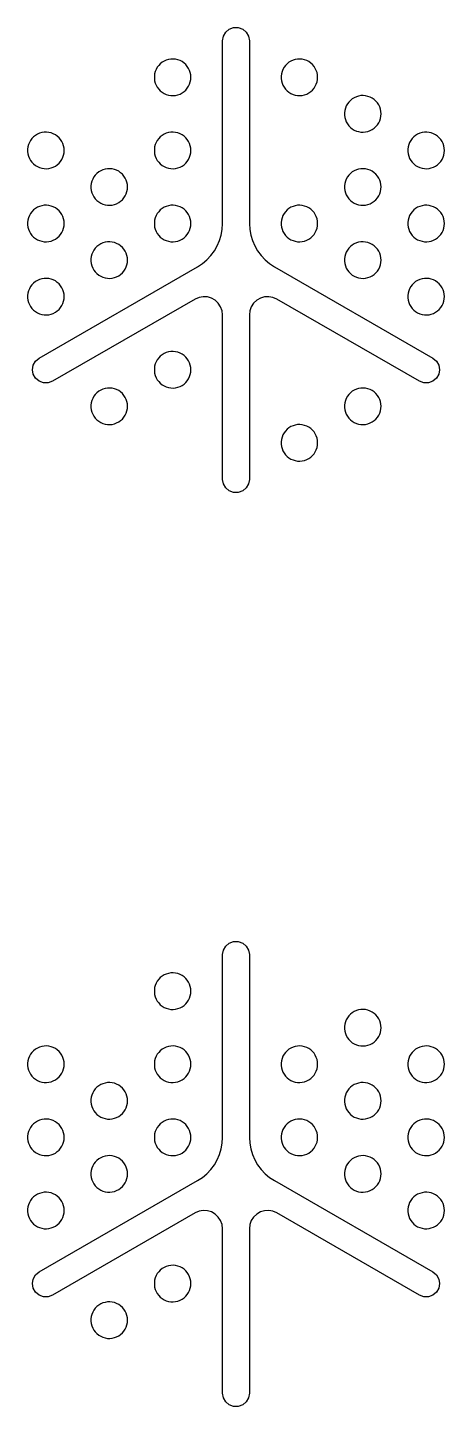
# Model space of a CAD drawing. Header units: metres. Extents: x 19 to 256, y 19 to 256.
# Drawn here: x 194.3 to 205.7, y 18.64 to 56.36 of the extents above; entities that cross this region are included whole.
import ezdxf

# ---------------------------------------------------------------- set-up
doc = ezdxf.new("R2010")
doc.units = ezdxf.units.M

msp = doc.modelspace()

# ---------------------------------------------------------------- linework, layer by layer
for points in [[(199.634, 56), (199.656, 56.125), (199.72, 56.235), (199.817, 56.317), (199.936, 56.36), (200.064, 56.36), (200.183, 56.317), (200.28, 56.235), (200.344, 56.125), (200.366, 56), (200.366, 51), (200.375, 50.841), (200.403, 50.685), (200.448, 50.533), (200.511, 50.387), (200.591, 50.249), (200.686, 50.122), (200.795, 50.006), (200.916, 49.904), (201.049, 49.817), (205.379, 47.317), (205.477, 47.235), (205.54, 47.125), (205.562, 47), (205.54, 46.875), (205.477, 46.765), (205.379, 46.683), (205.26, 46.64), (205.133, 46.64), (205.013, 46.683), (201.116, 48.933), (201.009, 48.979), (200.895, 48.999), (200.779, 48.992), (200.668, 48.959), (200.567, 48.901), (200.483, 48.821), (200.419, 48.724), (200.38, 48.615), (200.366, 48.5), (200.366, 44), (200.344, 43.875), (200.28, 43.765), (200.183, 43.683), (200.064, 43.64), (199.936, 43.64), (199.817, 43.683), (199.72, 43.765), (199.656, 43.875), (199.634, 44), (199.634, 48.5), (199.62, 48.615), (199.581, 48.724), (199.517, 48.821), (199.433, 48.901), (199.332, 48.959), (199.221, 48.992), (199.105, 48.999), (198.991, 48.979), (198.884, 48.933), (194.987, 46.683), (194.867, 46.64), (194.74, 46.64), (194.621, 46.683), (194.523, 46.765), (194.46, 46.875), (194.438, 47), (194.46, 47.125), (194.523, 47.235), (194.621, 47.317), (198.951, 49.817), (199.084, 49.904), (199.205, 50.006), (199.314, 50.122), (199.409, 50.249), (199.489, 50.387), (199.552, 50.533), (199.597, 50.685), (199.625, 50.841), (199.634, 51)], [(198.768, 55), (198.764, 55.064), (198.752, 55.127), (198.731, 55.188), (198.704, 55.245), (198.669, 55.299), (198.627, 55.348), (198.58, 55.391), (198.527, 55.428), (198.47, 55.457), (198.41, 55.479), (198.348, 55.494), (198.284, 55.5), (198.22, 55.498), (198.157, 55.487), (198.095, 55.469), (198.037, 55.443), (197.982, 55.41), (197.932, 55.37), (197.887, 55.324), (197.849, 55.273), (197.817, 55.217), (197.793, 55.158), (197.777, 55.096), (197.769, 55.032), (197.769, 54.968), (197.777, 54.904), (197.793, 54.842), (197.817, 54.783), (197.849, 54.727), (197.887, 54.676), (197.932, 54.63), (197.982, 54.59), (198.037, 54.557), (198.095, 54.531), (198.157, 54.513), (198.22, 54.502), (198.284, 54.5), (198.348, 54.506), (198.41, 54.521), (198.47, 54.543), (198.527, 54.572), (198.58, 54.609), (198.627, 54.652), (198.669, 54.701), (198.704, 54.755), (198.731, 54.812), (198.752, 54.873), (198.764, 54.936), (198.768, 55)], [(202.232, 55), (202.228, 55.064), (202.216, 55.127), (202.196, 55.188), (202.168, 55.245), (202.133, 55.299), (202.091, 55.348), (202.044, 55.391), (201.991, 55.428), (201.934, 55.457), (201.874, 55.479), (201.812, 55.494), (201.748, 55.5), (201.684, 55.498), (201.621, 55.487), (201.559, 55.469), (201.501, 55.443), (201.446, 55.41), (201.396, 55.37), (201.351, 55.324), (201.313, 55.273), (201.282, 55.217), (201.258, 55.158), (201.241, 55.096), (201.233, 55.032), (201.233, 54.968), (201.241, 54.904), (201.258, 54.842), (201.282, 54.783), (201.313, 54.727), (201.351, 54.676), (201.396, 54.63), (201.446, 54.59), (201.501, 54.557), (201.559, 54.531), (201.621, 54.513), (201.684, 54.502), (201.748, 54.5), (201.812, 54.506), (201.874, 54.521), (201.934, 54.543), (201.991, 54.572), (202.044, 54.609), (202.091, 54.652), (202.133, 54.701), (202.168, 54.755), (202.196, 54.812), (202.216, 54.873), (202.228, 54.936), (202.232, 55)], [(203.964, 54), (203.96, 54.064), (203.948, 54.127), (203.928, 54.188), (203.9, 54.245), (203.865, 54.299), (203.823, 54.348), (203.776, 54.391), (203.723, 54.428), (203.666, 54.457), (203.606, 54.479), (203.544, 54.494), (203.48, 54.5), (203.416, 54.498), (203.353, 54.487), (203.291, 54.469), (203.233, 54.443), (203.178, 54.41), (203.128, 54.37), (203.083, 54.324), (203.045, 54.273), (203.014, 54.217), (202.99, 54.158), (202.973, 54.096), (202.965, 54.032), (202.965, 53.968), (202.973, 53.904), (202.99, 53.842), (203.014, 53.783), (203.045, 53.727), (203.083, 53.676), (203.128, 53.63), (203.178, 53.59), (203.233, 53.557), (203.291, 53.531), (203.353, 53.513), (203.416, 53.502), (203.48, 53.5), (203.544, 53.506), (203.606, 53.521), (203.666, 53.543), (203.723, 53.572), (203.776, 53.609), (203.823, 53.652), (203.865, 53.701), (203.9, 53.755), (203.928, 53.812), (203.948, 53.873), (203.96, 53.936), (203.964, 54)], [(195.304, 53), (195.3, 53.064), (195.287, 53.127), (195.267, 53.188), (195.24, 53.245), (195.205, 53.299), (195.163, 53.348), (195.116, 53.391), (195.063, 53.428), (195.006, 53.457), (194.946, 53.479), (194.884, 53.494), (194.82, 53.5), (194.756, 53.498), (194.693, 53.487), (194.631, 53.469), (194.573, 53.443), (194.518, 53.41), (194.468, 53.37), (194.423, 53.324), (194.385, 53.273), (194.353, 53.217), (194.329, 53.158), (194.313, 53.096), (194.305, 53.032), (194.305, 52.968), (194.313, 52.904), (194.329, 52.842), (194.353, 52.783), (194.385, 52.727), (194.423, 52.676), (194.468, 52.63), (194.518, 52.59), (194.573, 52.557), (194.631, 52.531), (194.693, 52.513), (194.756, 52.502), (194.82, 52.5), (194.884, 52.506), (194.946, 52.521), (195.006, 52.543), (195.063, 52.572), (195.116, 52.609), (195.163, 52.652), (195.205, 52.701), (195.24, 52.755), (195.267, 52.812), (195.287, 52.873), (195.3, 52.936), (195.304, 53)], [(198.768, 53), (198.764, 53.064), (198.752, 53.127), (198.731, 53.188), (198.704, 53.245), (198.669, 53.299), (198.627, 53.348), (198.58, 53.391), (198.527, 53.428), (198.47, 53.457), (198.41, 53.479), (198.348, 53.494), (198.284, 53.5), (198.22, 53.498), (198.157, 53.487), (198.095, 53.469), (198.037, 53.443), (197.982, 53.41), (197.932, 53.37), (197.887, 53.324), (197.849, 53.273), (197.817, 53.217), (197.793, 53.158), (197.777, 53.096), (197.769, 53.032), (197.769, 52.968), (197.777, 52.904), (197.793, 52.842), (197.817, 52.783), (197.849, 52.727), (197.887, 52.676), (197.932, 52.63), (197.982, 52.59), (198.037, 52.557), (198.095, 52.531), (198.157, 52.513), (198.22, 52.502), (198.284, 52.5), (198.348, 52.506), (198.41, 52.521), (198.47, 52.543), (198.527, 52.572), (198.58, 52.609), (198.627, 52.652), (198.669, 52.701), (198.704, 52.755), (198.731, 52.812), (198.752, 52.873), (198.764, 52.936), (198.768, 53)], [(205.696, 53), (205.692, 53.064), (205.68, 53.127), (205.66, 53.188), (205.632, 53.245), (205.597, 53.299), (205.555, 53.348), (205.508, 53.391), (205.455, 53.428), (205.399, 53.457), (205.338, 53.479), (205.276, 53.494), (205.212, 53.5), (205.148, 53.498), (205.085, 53.487), (205.023, 53.469), (204.965, 53.443), (204.91, 53.41), (204.86, 53.37), (204.815, 53.324), (204.777, 53.273), (204.746, 53.217), (204.722, 53.158), (204.705, 53.096), (204.697, 53.032), (204.697, 52.968), (204.705, 52.904), (204.722, 52.842), (204.746, 52.783), (204.777, 52.727), (204.815, 52.676), (204.86, 52.63), (204.91, 52.59), (204.965, 52.557), (205.023, 52.531), (205.085, 52.513), (205.148, 52.502), (205.212, 52.5), (205.276, 52.506), (205.338, 52.521), (205.399, 52.543), (205.455, 52.572), (205.508, 52.609), (205.555, 52.652), (205.597, 52.701), (205.632, 52.755), (205.66, 52.812), (205.68, 52.873), (205.692, 52.936), (205.696, 53)], [(197.036, 52), (197.032, 52.064), (197.02, 52.127), (196.999, 52.188), (196.972, 52.245), (196.937, 52.299), (196.895, 52.348), (196.848, 52.391), (196.795, 52.428), (196.738, 52.457), (196.678, 52.479), (196.616, 52.494), (196.552, 52.5), (196.488, 52.498), (196.425, 52.487), (196.363, 52.469), (196.305, 52.443), (196.25, 52.41), (196.2, 52.37), (196.155, 52.324), (196.117, 52.273), (196.085, 52.217), (196.061, 52.158), (196.045, 52.096), (196.037, 52.032), (196.037, 51.968), (196.045, 51.904), (196.061, 51.842), (196.085, 51.783), (196.117, 51.727), (196.155, 51.676), (196.2, 51.63), (196.25, 51.59), (196.305, 51.557), (196.363, 51.531), (196.425, 51.513), (196.488, 51.502), (196.552, 51.5), (196.616, 51.506), (196.678, 51.521), (196.738, 51.543), (196.795, 51.572), (196.848, 51.609), (196.895, 51.652), (196.937, 51.701), (196.972, 51.755), (196.999, 51.812), (197.02, 51.873), (197.032, 51.936), (197.036, 52)], [(203.964, 52), (203.96, 52.064), (203.948, 52.127), (203.928, 52.188), (203.9, 52.245), (203.865, 52.299), (203.823, 52.348), (203.776, 52.391), (203.723, 52.428), (203.666, 52.457), (203.606, 52.479), (203.544, 52.494), (203.48, 52.5), (203.416, 52.498), (203.353, 52.487), (203.291, 52.469), (203.233, 52.443), (203.178, 52.41), (203.128, 52.37), (203.083, 52.324), (203.045, 52.273), (203.014, 52.217), (202.99, 52.158), (202.973, 52.096), (202.965, 52.032), (202.965, 51.968), (202.973, 51.904), (202.99, 51.842), (203.014, 51.783), (203.045, 51.727), (203.083, 51.676), (203.128, 51.63), (203.178, 51.59), (203.233, 51.557), (203.291, 51.531), (203.353, 51.513), (203.416, 51.502), (203.48, 51.5), (203.544, 51.506), (203.606, 51.521), (203.666, 51.543), (203.723, 51.572), (203.776, 51.609), (203.823, 51.652), (203.865, 51.701), (203.9, 51.755), (203.928, 51.812), (203.948, 51.873), (203.96, 51.936), (203.964, 52)], [(195.304, 51), (195.3, 51.064), (195.287, 51.127), (195.267, 51.188), (195.24, 51.245), (195.205, 51.299), (195.163, 51.348), (195.116, 51.391), (195.063, 51.428), (195.006, 51.457), (194.946, 51.479), (194.884, 51.494), (194.82, 51.5), (194.756, 51.498), (194.693, 51.487), (194.631, 51.469), (194.573, 51.443), (194.518, 51.41), (194.468, 51.37), (194.423, 51.324), (194.385, 51.273), (194.353, 51.217), (194.329, 51.158), (194.313, 51.096), (194.305, 51.032), (194.305, 50.968), (194.313, 50.904), (194.329, 50.842), (194.353, 50.783), (194.385, 50.727), (194.423, 50.676), (194.468, 50.63), (194.518, 50.59), (194.573, 50.557), (194.631, 50.531), (194.693, 50.513), (194.756, 50.502), (194.82, 50.5), (194.884, 50.506), (194.946, 50.521), (195.006, 50.543), (195.063, 50.572), (195.116, 50.609), (195.163, 50.652), (195.205, 50.701), (195.24, 50.755), (195.267, 50.812), (195.287, 50.873), (195.3, 50.936), (195.304, 51)], [(198.768, 51), (198.764, 51.064), (198.752, 51.127), (198.731, 51.188), (198.704, 51.245), (198.669, 51.299), (198.627, 51.348), (198.58, 51.391), (198.527, 51.428), (198.47, 51.457), (198.41, 51.479), (198.348, 51.494), (198.284, 51.5), (198.22, 51.498), (198.157, 51.487), (198.095, 51.469), (198.037, 51.443), (197.982, 51.41), (197.932, 51.37), (197.887, 51.324), (197.849, 51.273), (197.817, 51.217), (197.793, 51.158), (197.777, 51.096), (197.769, 51.032), (197.769, 50.968), (197.777, 50.904), (197.793, 50.842), (197.817, 50.783), (197.849, 50.727), (197.887, 50.676), (197.932, 50.63), (197.982, 50.59), (198.037, 50.557), (198.095, 50.531), (198.157, 50.513), (198.22, 50.502), (198.284, 50.5), (198.348, 50.506), (198.41, 50.521), (198.47, 50.543), (198.527, 50.572), (198.58, 50.609), (198.627, 50.652), (198.669, 50.701), (198.704, 50.755), (198.731, 50.812), (198.752, 50.873), (198.764, 50.936), (198.768, 51)], [(202.232, 51), (202.228, 51.064), (202.216, 51.127), (202.196, 51.188), (202.168, 51.245), (202.133, 51.299), (202.091, 51.348), (202.044, 51.391), (201.991, 51.428), (201.934, 51.457), (201.874, 51.479), (201.812, 51.494), (201.748, 51.5), (201.684, 51.498), (201.621, 51.487), (201.559, 51.469), (201.501, 51.443), (201.446, 51.41), (201.396, 51.37), (201.351, 51.324), (201.313, 51.273), (201.282, 51.217), (201.258, 51.158), (201.241, 51.096), (201.233, 51.032), (201.233, 50.968), (201.241, 50.904), (201.258, 50.842), (201.282, 50.783), (201.313, 50.727), (201.351, 50.676), (201.396, 50.63), (201.446, 50.59), (201.501, 50.557), (201.559, 50.531), (201.621, 50.513), (201.684, 50.502), (201.748, 50.5), (201.812, 50.506), (201.874, 50.521), (201.934, 50.543), (201.991, 50.572), (202.044, 50.609), (202.091, 50.652), (202.133, 50.701), (202.168, 50.755), (202.196, 50.812), (202.216, 50.873), (202.228, 50.936), (202.232, 51)], [(205.696, 51), (205.692, 51.064), (205.68, 51.127), (205.66, 51.188), (205.632, 51.245), (205.597, 51.299), (205.555, 51.348), (205.508, 51.391), (205.455, 51.428), (205.399, 51.457), (205.338, 51.479), (205.276, 51.494), (205.212, 51.5), (205.148, 51.498), (205.085, 51.487), (205.023, 51.469), (204.965, 51.443), (204.91, 51.41), (204.86, 51.37), (204.815, 51.324), (204.777, 51.273), (204.746, 51.217), (204.722, 51.158), (204.705, 51.096), (204.697, 51.032), (204.697, 50.968), (204.705, 50.904), (204.722, 50.842), (204.746, 50.783), (204.777, 50.727), (204.815, 50.676), (204.86, 50.63), (204.91, 50.59), (204.965, 50.557), (205.023, 50.531), (205.085, 50.513), (205.148, 50.502), (205.212, 50.5), (205.276, 50.506), (205.338, 50.521), (205.399, 50.543), (205.455, 50.572), (205.508, 50.609), (205.555, 50.652), (205.597, 50.701), (205.632, 50.755), (205.66, 50.812), (205.68, 50.873), (205.692, 50.936), (205.696, 51)], [(197.036, 50), (197.032, 50.064), (197.02, 50.127), (196.999, 50.188), (196.972, 50.245), (196.937, 50.299), (196.895, 50.348), (196.848, 50.391), (196.795, 50.428), (196.738, 50.457), (196.678, 50.479), (196.616, 50.494), (196.552, 50.5), (196.488, 50.498), (196.425, 50.487), (196.363, 50.469), (196.305, 50.443), (196.25, 50.41), (196.2, 50.37), (196.155, 50.324), (196.117, 50.273), (196.085, 50.217), (196.061, 50.158), (196.045, 50.096), (196.037, 50.032), (196.037, 49.968), (196.045, 49.904), (196.061, 49.842), (196.085, 49.783), (196.117, 49.727), (196.155, 49.676), (196.2, 49.63), (196.25, 49.59), (196.305, 49.557), (196.363, 49.531), (196.425, 49.513), (196.488, 49.502), (196.552, 49.5), (196.616, 49.506), (196.678, 49.521), (196.738, 49.543), (196.795, 49.572), (196.848, 49.609), (196.895, 49.652), (196.937, 49.701), (196.972, 49.755), (196.999, 49.812), (197.02, 49.873), (197.032, 49.936), (197.036, 50)], [(203.964, 50), (203.96, 50.064), (203.948, 50.127), (203.928, 50.188), (203.9, 50.245), (203.865, 50.299), (203.823, 50.348), (203.776, 50.391), (203.723, 50.428), (203.666, 50.457), (203.606, 50.479), (203.544, 50.494), (203.48, 50.5), (203.416, 50.498), (203.353, 50.487), (203.291, 50.469), (203.233, 50.443), (203.178, 50.41), (203.128, 50.37), (203.083, 50.324), (203.045, 50.273), (203.014, 50.217), (202.99, 50.158), (202.973, 50.096), (202.965, 50.032), (202.965, 49.968), (202.973, 49.904), (202.99, 49.842), (203.014, 49.783), (203.045, 49.727), (203.083, 49.676), (203.128, 49.63), (203.178, 49.59), (203.233, 49.557), (203.291, 49.531), (203.353, 49.513), (203.416, 49.502), (203.48, 49.5), (203.544, 49.506), (203.606, 49.521), (203.666, 49.543), (203.723, 49.572), (203.776, 49.609), (203.823, 49.652), (203.865, 49.701), (203.9, 49.755), (203.928, 49.812), (203.948, 49.873), (203.96, 49.936), (203.964, 50)], [(195.304, 49), (195.3, 49.064), (195.287, 49.127), (195.267, 49.188), (195.24, 49.245), (195.205, 49.299), (195.163, 49.348), (195.116, 49.391), (195.063, 49.428), (195.006, 49.457), (194.946, 49.479), (194.884, 49.494), (194.82, 49.5), (194.756, 49.498), (194.693, 49.487), (194.631, 49.469), (194.573, 49.443), (194.518, 49.41), (194.468, 49.37), (194.423, 49.324), (194.385, 49.273), (194.353, 49.217), (194.329, 49.158), (194.313, 49.096), (194.305, 49.032), (194.305, 48.968), (194.313, 48.904), (194.329, 48.842), (194.353, 48.783), (194.385, 48.727), (194.423, 48.676), (194.468, 48.63), (194.518, 48.59), (194.573, 48.557), (194.631, 48.531), (194.693, 48.513), (194.756, 48.502), (194.82, 48.5), (194.884, 48.506), (194.946, 48.521), (195.006, 48.543), (195.063, 48.572), (195.116, 48.609), (195.163, 48.652), (195.205, 48.701), (195.24, 48.755), (195.267, 48.812), (195.287, 48.873), (195.3, 48.936), (195.304, 49)], [(205.696, 49), (205.692, 49.064), (205.68, 49.127), (205.66, 49.188), (205.632, 49.245), (205.597, 49.299), (205.555, 49.348), (205.508, 49.391), (205.455, 49.428), (205.399, 49.457), (205.338, 49.479), (205.276, 49.494), (205.212, 49.5), (205.148, 49.498), (205.085, 49.487), (205.023, 49.469), (204.965, 49.443), (204.91, 49.41), (204.86, 49.37), (204.815, 49.324), (204.777, 49.273), (204.746, 49.217), (204.722, 49.158), (204.705, 49.096), (204.697, 49.032), (204.697, 48.968), (204.705, 48.904), (204.722, 48.842), (204.746, 48.783), (204.777, 48.727), (204.815, 48.676), (204.86, 48.63), (204.91, 48.59), (204.965, 48.557), (205.023, 48.531), (205.085, 48.513), (205.148, 48.502), (205.212, 48.5), (205.276, 48.506), (205.338, 48.521), (205.399, 48.543), (205.455, 48.572), (205.508, 48.609), (205.555, 48.652), (205.597, 48.701), (205.632, 48.755), (205.66, 48.812), (205.68, 48.873), (205.692, 48.936), (205.696, 49)], [(198.768, 47), (198.764, 47.064), (198.752, 47.127), (198.731, 47.188), (198.704, 47.245), (198.669, 47.299), (198.627, 47.348), (198.58, 47.391), (198.527, 47.428), (198.47, 47.457), (198.41, 47.479), (198.348, 47.494), (198.284, 47.5), (198.22, 47.498), (198.157, 47.487), (198.095, 47.469), (198.037, 47.443), (197.982, 47.41), (197.932, 47.37), (197.887, 47.324), (197.849, 47.273), (197.817, 47.217), (197.793, 47.158), (197.777, 47.096), (197.769, 47.032), (197.769, 46.968), (197.777, 46.904), (197.793, 46.842), (197.817, 46.783), (197.849, 46.727), (197.887, 46.676), (197.932, 46.63), (197.982, 46.59), (198.037, 46.557), (198.095, 46.531), (198.157, 46.513), (198.22, 46.502), (198.284, 46.5), (198.348, 46.506), (198.41, 46.521), (198.47, 46.543), (198.527, 46.572), (198.58, 46.609), (198.627, 46.652), (198.669, 46.701), (198.704, 46.755), (198.731, 46.812), (198.752, 46.873), (198.764, 46.936), (198.768, 47)], [(197.036, 46), (197.032, 46.064), (197.02, 46.127), (196.999, 46.188), (196.972, 46.245), (196.937, 46.299), (196.895, 46.348), (196.848, 46.391), (196.795, 46.428), (196.738, 46.457), (196.678, 46.479), (196.616, 46.494), (196.552, 46.5), (196.488, 46.498), (196.425, 46.487), (196.363, 46.469), (196.305, 46.443), (196.25, 46.41), (196.2, 46.37), (196.155, 46.324), (196.117, 46.273), (196.085, 46.217), (196.061, 46.158), (196.045, 46.096), (196.037, 46.032), (196.037, 45.968), (196.045, 45.904), (196.061, 45.842), (196.085, 45.783), (196.117, 45.727), (196.155, 45.676), (196.2, 45.63), (196.25, 45.59), (196.305, 45.557), (196.363, 45.531), (196.425, 45.513), (196.488, 45.502), (196.552, 45.5), (196.616, 45.506), (196.678, 45.521), (196.738, 45.543), (196.795, 45.572), (196.848, 45.609), (196.895, 45.652), (196.937, 45.701), (196.972, 45.755), (196.999, 45.812), (197.02, 45.873), (197.032, 45.936), (197.036, 46)], [(203.964, 46), (203.96, 46.064), (203.948, 46.127), (203.928, 46.188), (203.9, 46.245), (203.865, 46.299), (203.823, 46.348), (203.776, 46.391), (203.723, 46.428), (203.666, 46.457), (203.606, 46.479), (203.544, 46.494), (203.48, 46.5), (203.416, 46.498), (203.353, 46.487), (203.291, 46.469), (203.233, 46.443), (203.178, 46.41), (203.128, 46.37), (203.083, 46.324), (203.045, 46.273), (203.014, 46.217), (202.99, 46.158), (202.973, 46.096), (202.965, 46.032), (202.965, 45.968), (202.973, 45.904), (202.99, 45.842), (203.014, 45.783), (203.045, 45.727), (203.083, 45.676), (203.128, 45.63), (203.178, 45.59), (203.233, 45.557), (203.291, 45.531), (203.353, 45.513), (203.416, 45.502), (203.48, 45.5), (203.544, 45.506), (203.606, 45.521), (203.666, 45.543), (203.723, 45.572), (203.776, 45.609), (203.823, 45.652), (203.865, 45.701), (203.9, 45.755), (203.928, 45.812), (203.948, 45.873), (203.96, 45.936), (203.964, 46)], [(202.232, 45), (202.228, 45.064), (202.216, 45.127), (202.196, 45.188), (202.168, 45.245), (202.133, 45.299), (202.091, 45.348), (202.044, 45.391), (201.991, 45.428), (201.934, 45.457), (201.874, 45.479), (201.812, 45.494), (201.748, 45.5), (201.684, 45.498), (201.621, 45.487), (201.559, 45.469), (201.501, 45.443), (201.446, 45.41), (201.396, 45.37), (201.351, 45.324), (201.313, 45.273), (201.282, 45.217), (201.258, 45.158), (201.241, 45.096), (201.233, 45.032), (201.233, 44.968), (201.241, 44.904), (201.258, 44.842), (201.282, 44.783), (201.313, 44.727), (201.351, 44.676), (201.396, 44.63), (201.446, 44.59), (201.501, 44.557), (201.559, 44.531), (201.621, 44.513), (201.684, 44.502), (201.748, 44.5), (201.812, 44.506), (201.874, 44.521), (201.934, 44.543), (201.991, 44.572), (202.044, 44.609), (202.091, 44.652), (202.133, 44.701), (202.168, 44.755), (202.196, 44.812), (202.216, 44.873), (202.228, 44.936), (202.232, 45)], [(199.634, 31), (199.656, 31.125), (199.72, 31.235), (199.817, 31.317), (199.936, 31.36), (200.064, 31.36), (200.183, 31.317), (200.28, 31.235), (200.344, 31.125), (200.366, 31), (200.366, 26), (200.375, 25.841), (200.403, 25.685), (200.448, 25.533), (200.511, 25.387), (200.591, 25.249), (200.686, 25.122), (200.795, 25.006), (200.916, 24.904), (201.049, 24.817), (205.379, 22.317), (205.477, 22.235), (205.54, 22.125), (205.562, 22), (205.54, 21.875), (205.477, 21.765), (205.379, 21.683), (205.26, 21.64), (205.133, 21.64), (205.013, 21.683), (201.116, 23.933), (201.009, 23.979), (200.895, 23.999), (200.779, 23.992), (200.668, 23.959), (200.567, 23.901), (200.483, 23.821), (200.419, 23.724), (200.38, 23.615), (200.366, 23.5), (200.366, 19), (200.344, 18.875), (200.28, 18.765), (200.183, 18.683), (200.064, 18.64), (199.936, 18.64), (199.817, 18.683), (199.72, 18.765), (199.656, 18.875), (199.634, 19), (199.634, 23.5), (199.62, 23.615), (199.581, 23.724), (199.517, 23.821), (199.433, 23.901), (199.332, 23.959), (199.221, 23.992), (199.105, 23.999), (198.991, 23.979), (198.884, 23.933), (194.987, 21.683), (194.867, 21.64), (194.74, 21.64), (194.621, 21.683), (194.523, 21.765), (194.46, 21.875), (194.438, 22), (194.46, 22.125), (194.523, 22.235), (194.621, 22.317), (198.951, 24.817), (199.084, 24.904), (199.205, 25.006), (199.314, 25.122), (199.409, 25.249), (199.489, 25.387), (199.552, 25.533), (199.597, 25.685), (199.625, 25.841), (199.634, 26)], [(198.768, 30), (198.764, 30.064), (198.752, 30.127), (198.731, 30.188), (198.704, 30.245), (198.669, 30.299), (198.627, 30.348), (198.58, 30.391), (198.527, 30.428), (198.47, 30.457), (198.41, 30.479), (198.348, 30.494), (198.284, 30.5), (198.22, 30.498), (198.157, 30.487), (198.095, 30.469), (198.037, 30.443), (197.982, 30.41), (197.932, 30.37), (197.887, 30.324), (197.849, 30.273), (197.817, 30.217), (197.793, 30.158), (197.777, 30.096), (197.769, 30.032), (197.769, 29.968), (197.777, 29.904), (197.793, 29.842), (197.817, 29.783), (197.849, 29.727), (197.887, 29.676), (197.932, 29.63), (197.982, 29.59), (198.037, 29.557), (198.095, 29.531), (198.157, 29.513), (198.22, 29.502), (198.284, 29.5), (198.348, 29.506), (198.41, 29.521), (198.47, 29.543), (198.527, 29.572), (198.58, 29.609), (198.627, 29.652), (198.669, 29.701), (198.704, 29.755), (198.731, 29.812), (198.752, 29.873), (198.764, 29.936), (198.768, 30)], [(203.964, 29), (203.96, 29.064), (203.948, 29.127), (203.928, 29.188), (203.9, 29.245), (203.865, 29.299), (203.823, 29.348), (203.776, 29.391), (203.723, 29.428), (203.666, 29.457), (203.606, 29.479), (203.544, 29.494), (203.48, 29.5), (203.416, 29.498), (203.353, 29.487), (203.291, 29.469), (203.233, 29.443), (203.178, 29.41), (203.128, 29.37), (203.083, 29.324), (203.045, 29.273), (203.014, 29.217), (202.99, 29.158), (202.973, 29.096), (202.965, 29.032), (202.965, 28.968), (202.973, 28.904), (202.99, 28.842), (203.014, 28.783), (203.045, 28.727), (203.083, 28.676), (203.128, 28.63), (203.178, 28.59), (203.233, 28.557), (203.291, 28.531), (203.353, 28.513), (203.416, 28.502), (203.48, 28.5), (203.544, 28.506), (203.606, 28.521), (203.666, 28.543), (203.723, 28.572), (203.776, 28.609), (203.823, 28.652), (203.865, 28.701), (203.9, 28.755), (203.928, 28.812), (203.948, 28.873), (203.96, 28.936), (203.964, 29)], [(195.304, 28), (195.3, 28.064), (195.287, 28.127), (195.267, 28.188), (195.24, 28.245), (195.205, 28.299), (195.163, 28.348), (195.116, 28.391), (195.063, 28.428), (195.006, 28.457), (194.946, 28.479), (194.884, 28.494), (194.82, 28.5), (194.756, 28.498), (194.693, 28.487), (194.631, 28.469), (194.573, 28.443), (194.518, 28.41), (194.468, 28.37), (194.423, 28.324), (194.385, 28.273), (194.353, 28.217), (194.329, 28.158), (194.313, 28.096), (194.305, 28.032), (194.305, 27.968), (194.313, 27.904), (194.329, 27.842), (194.353, 27.783), (194.385, 27.727), (194.423, 27.676), (194.468, 27.63), (194.518, 27.59), (194.573, 27.557), (194.631, 27.531), (194.693, 27.513), (194.756, 27.502), (194.82, 27.5), (194.884, 27.506), (194.946, 27.521), (195.006, 27.543), (195.063, 27.572), (195.116, 27.609), (195.163, 27.652), (195.205, 27.701), (195.24, 27.755), (195.267, 27.812), (195.287, 27.873), (195.3, 27.936), (195.304, 28)], [(198.768, 28), (198.764, 28.064), (198.752, 28.127), (198.731, 28.188), (198.704, 28.245), (198.669, 28.299), (198.627, 28.348), (198.58, 28.391), (198.527, 28.428), (198.47, 28.457), (198.41, 28.479), (198.348, 28.494), (198.284, 28.5), (198.22, 28.498), (198.157, 28.487), (198.095, 28.469), (198.037, 28.443), (197.982, 28.41), (197.932, 28.37), (197.887, 28.324), (197.849, 28.273), (197.817, 28.217), (197.793, 28.158), (197.777, 28.096), (197.769, 28.032), (197.769, 27.968), (197.777, 27.904), (197.793, 27.842), (197.817, 27.783), (197.849, 27.727), (197.887, 27.676), (197.932, 27.63), (197.982, 27.59), (198.037, 27.557), (198.095, 27.531), (198.157, 27.513), (198.22, 27.502), (198.284, 27.5), (198.348, 27.506), (198.41, 27.521), (198.47, 27.543), (198.527, 27.572), (198.58, 27.609), (198.627, 27.652), (198.669, 27.701), (198.704, 27.755), (198.731, 27.812), (198.752, 27.873), (198.764, 27.936), (198.768, 28)], [(202.232, 28), (202.228, 28.064), (202.216, 28.127), (202.196, 28.188), (202.168, 28.245), (202.133, 28.299), (202.091, 28.348), (202.044, 28.391), (201.991, 28.428), (201.934, 28.457), (201.874, 28.479), (201.812, 28.494), (201.748, 28.5), (201.684, 28.498), (201.621, 28.487), (201.559, 28.469), (201.501, 28.443), (201.446, 28.41), (201.396, 28.37), (201.351, 28.324), (201.313, 28.273), (201.282, 28.217), (201.258, 28.158), (201.241, 28.096), (201.233, 28.032), (201.233, 27.968), (201.241, 27.904), (201.258, 27.842), (201.282, 27.783), (201.313, 27.727), (201.351, 27.676), (201.396, 27.63), (201.446, 27.59), (201.501, 27.557), (201.559, 27.531), (201.621, 27.513), (201.684, 27.502), (201.748, 27.5), (201.812, 27.506), (201.874, 27.521), (201.934, 27.543), (201.991, 27.572), (202.044, 27.609), (202.091, 27.652), (202.133, 27.701), (202.168, 27.755), (202.196, 27.812), (202.216, 27.873), (202.228, 27.936), (202.232, 28)], [(205.696, 28), (205.692, 28.064), (205.68, 28.127), (205.66, 28.188), (205.632, 28.245), (205.597, 28.299), (205.555, 28.348), (205.508, 28.391), (205.455, 28.428), (205.399, 28.457), (205.338, 28.479), (205.276, 28.494), (205.212, 28.5), (205.148, 28.498), (205.085, 28.487), (205.023, 28.469), (204.965, 28.443), (204.91, 28.41), (204.86, 28.37), (204.815, 28.324), (204.777, 28.273), (204.746, 28.217), (204.722, 28.158), (204.705, 28.096), (204.697, 28.032), (204.697, 27.968), (204.705, 27.904), (204.722, 27.842), (204.746, 27.783), (204.777, 27.727), (204.815, 27.676), (204.86, 27.63), (204.91, 27.59), (204.965, 27.557), (205.023, 27.531), (205.085, 27.513), (205.148, 27.502), (205.212, 27.5), (205.276, 27.506), (205.338, 27.521), (205.399, 27.543), (205.455, 27.572), (205.508, 27.609), (205.555, 27.652), (205.597, 27.701), (205.632, 27.755), (205.66, 27.812), (205.68, 27.873), (205.692, 27.936), (205.696, 28)], [(197.036, 27), (197.032, 27.064), (197.02, 27.127), (196.999, 27.188), (196.972, 27.245), (196.937, 27.299), (196.895, 27.348), (196.848, 27.391), (196.795, 27.428), (196.738, 27.457), (196.678, 27.479), (196.616, 27.494), (196.552, 27.5), (196.488, 27.498), (196.425, 27.487), (196.363, 27.469), (196.305, 27.443), (196.25, 27.41), (196.2, 27.37), (196.155, 27.324), (196.117, 27.273), (196.085, 27.217), (196.061, 27.158), (196.045, 27.096), (196.037, 27.032), (196.037, 26.968), (196.045, 26.904), (196.061, 26.842), (196.085, 26.783), (196.117, 26.727), (196.155, 26.676), (196.2, 26.63), (196.25, 26.59), (196.305, 26.557), (196.363, 26.531), (196.425, 26.513), (196.488, 26.502), (196.552, 26.5), (196.616, 26.506), (196.678, 26.521), (196.738, 26.543), (196.795, 26.572), (196.848, 26.609), (196.895, 26.652), (196.937, 26.701), (196.972, 26.755), (196.999, 26.812), (197.02, 26.873), (197.032, 26.936), (197.036, 27)], [(203.964, 27), (203.96, 27.064), (203.948, 27.127), (203.928, 27.188), (203.9, 27.245), (203.865, 27.299), (203.823, 27.348), (203.776, 27.391), (203.723, 27.428), (203.666, 27.457), (203.606, 27.479), (203.544, 27.494), (203.48, 27.5), (203.416, 27.498), (203.353, 27.487), (203.291, 27.469), (203.233, 27.443), (203.178, 27.41), (203.128, 27.37), (203.083, 27.324), (203.045, 27.273), (203.014, 27.217), (202.99, 27.158), (202.973, 27.096), (202.965, 27.032), (202.965, 26.968), (202.973, 26.904), (202.99, 26.842), (203.014, 26.783), (203.045, 26.727), (203.083, 26.676), (203.128, 26.63), (203.178, 26.59), (203.233, 26.557), (203.291, 26.531), (203.353, 26.513), (203.416, 26.502), (203.48, 26.5), (203.544, 26.506), (203.606, 26.521), (203.666, 26.543), (203.723, 26.572), (203.776, 26.609), (203.823, 26.652), (203.865, 26.701), (203.9, 26.755), (203.928, 26.812), (203.948, 26.873), (203.96, 26.936), (203.964, 27)], [(195.304, 26), (195.3, 26.064), (195.287, 26.127), (195.267, 26.188), (195.24, 26.245), (195.205, 26.299), (195.163, 26.348), (195.116, 26.391), (195.063, 26.428), (195.006, 26.457), (194.946, 26.479), (194.884, 26.494), (194.82, 26.5), (194.756, 26.498), (194.693, 26.487), (194.631, 26.469), (194.573, 26.443), (194.518, 26.41), (194.468, 26.37), (194.423, 26.324), (194.385, 26.273), (194.353, 26.217), (194.329, 26.158), (194.313, 26.096), (194.305, 26.032), (194.305, 25.968), (194.313, 25.904), (194.329, 25.842), (194.353, 25.783), (194.385, 25.727), (194.423, 25.676), (194.468, 25.63), (194.518, 25.59), (194.573, 25.557), (194.631, 25.531), (194.693, 25.513), (194.756, 25.502), (194.82, 25.5), (194.884, 25.506), (194.946, 25.521), (195.006, 25.543), (195.063, 25.572), (195.116, 25.609), (195.163, 25.652), (195.205, 25.701), (195.24, 25.755), (195.267, 25.812), (195.287, 25.873), (195.3, 25.936), (195.304, 26)], [(198.768, 26), (198.764, 26.064), (198.752, 26.127), (198.731, 26.188), (198.704, 26.245), (198.669, 26.299), (198.627, 26.348), (198.58, 26.391), (198.527, 26.428), (198.47, 26.457), (198.41, 26.479), (198.348, 26.494), (198.284, 26.5), (198.22, 26.498), (198.157, 26.487), (198.095, 26.469), (198.037, 26.443), (197.982, 26.41), (197.932, 26.37), (197.887, 26.324), (197.849, 26.273), (197.817, 26.217), (197.793, 26.158), (197.777, 26.096), (197.769, 26.032), (197.769, 25.968), (197.777, 25.904), (197.793, 25.842), (197.817, 25.783), (197.849, 25.727), (197.887, 25.676), (197.932, 25.63), (197.982, 25.59), (198.037, 25.557), (198.095, 25.531), (198.157, 25.513), (198.22, 25.502), (198.284, 25.5), (198.348, 25.506), (198.41, 25.521), (198.47, 25.543), (198.527, 25.572), (198.58, 25.609), (198.627, 25.652), (198.669, 25.701), (198.704, 25.755), (198.731, 25.812), (198.752, 25.873), (198.764, 25.936), (198.768, 26)], [(202.232, 26), (202.228, 26.064), (202.216, 26.127), (202.196, 26.188), (202.168, 26.245), (202.133, 26.299), (202.091, 26.348), (202.044, 26.391), (201.991, 26.428), (201.934, 26.457), (201.874, 26.479), (201.812, 26.494), (201.748, 26.5), (201.684, 26.498), (201.621, 26.487), (201.559, 26.469), (201.501, 26.443), (201.446, 26.41), (201.396, 26.37), (201.351, 26.324), (201.313, 26.273), (201.282, 26.217), (201.258, 26.158), (201.241, 26.096), (201.233, 26.032), (201.233, 25.968), (201.241, 25.904), (201.258, 25.842), (201.282, 25.783), (201.313, 25.727), (201.351, 25.676), (201.396, 25.63), (201.446, 25.59), (201.501, 25.557), (201.559, 25.531), (201.621, 25.513), (201.684, 25.502), (201.748, 25.5), (201.812, 25.506), (201.874, 25.521), (201.934, 25.543), (201.991, 25.572), (202.044, 25.609), (202.091, 25.652), (202.133, 25.701), (202.168, 25.755), (202.196, 25.812), (202.216, 25.873), (202.228, 25.936), (202.232, 26)], [(205.696, 26), (205.692, 26.064), (205.68, 26.127), (205.66, 26.188), (205.632, 26.245), (205.597, 26.299), (205.555, 26.348), (205.508, 26.391), (205.455, 26.428), (205.399, 26.457), (205.338, 26.479), (205.276, 26.494), (205.212, 26.5), (205.148, 26.498), (205.085, 26.487), (205.023, 26.469), (204.965, 26.443), (204.91, 26.41), (204.86, 26.37), (204.815, 26.324), (204.777, 26.273), (204.746, 26.217), (204.722, 26.158), (204.705, 26.096), (204.697, 26.032), (204.697, 25.968), (204.705, 25.904), (204.722, 25.842), (204.746, 25.783), (204.777, 25.727), (204.815, 25.676), (204.86, 25.63), (204.91, 25.59), (204.965, 25.557), (205.023, 25.531), (205.085, 25.513), (205.148, 25.502), (205.212, 25.5), (205.276, 25.506), (205.338, 25.521), (205.399, 25.543), (205.455, 25.572), (205.508, 25.609), (205.555, 25.652), (205.597, 25.701), (205.632, 25.755), (205.66, 25.812), (205.68, 25.873), (205.692, 25.936), (205.696, 26)], [(197.036, 25), (197.032, 25.064), (197.02, 25.127), (196.999, 25.188), (196.972, 25.245), (196.937, 25.299), (196.895, 25.348), (196.848, 25.391), (196.795, 25.428), (196.738, 25.457), (196.678, 25.479), (196.616, 25.494), (196.552, 25.5), (196.488, 25.498), (196.425, 25.487), (196.363, 25.469), (196.305, 25.443), (196.25, 25.41), (196.2, 25.37), (196.155, 25.324), (196.117, 25.273), (196.085, 25.217), (196.061, 25.158), (196.045, 25.096), (196.037, 25.032), (196.037, 24.968), (196.045, 24.904), (196.061, 24.842), (196.085, 24.783), (196.117, 24.727), (196.155, 24.676), (196.2, 24.63), (196.25, 24.59), (196.305, 24.557), (196.363, 24.531), (196.425, 24.513), (196.488, 24.502), (196.552, 24.5), (196.616, 24.506), (196.678, 24.521), (196.738, 24.543), (196.795, 24.572), (196.848, 24.609), (196.895, 24.652), (196.937, 24.701), (196.972, 24.755), (196.999, 24.812), (197.02, 24.873), (197.032, 24.936), (197.036, 25)], [(203.964, 25), (203.96, 25.064), (203.948, 25.127), (203.928, 25.188), (203.9, 25.245), (203.865, 25.299), (203.823, 25.348), (203.776, 25.391), (203.723, 25.428), (203.666, 25.457), (203.606, 25.479), (203.544, 25.494), (203.48, 25.5), (203.416, 25.498), (203.353, 25.487), (203.291, 25.469), (203.233, 25.443), (203.178, 25.41), (203.128, 25.37), (203.083, 25.324), (203.045, 25.273), (203.014, 25.217), (202.99, 25.158), (202.973, 25.096), (202.965, 25.032), (202.965, 24.968), (202.973, 24.904), (202.99, 24.842), (203.014, 24.783), (203.045, 24.727), (203.083, 24.676), (203.128, 24.63), (203.178, 24.59), (203.233, 24.557), (203.291, 24.531), (203.353, 24.513), (203.416, 24.502), (203.48, 24.5), (203.544, 24.506), (203.606, 24.521), (203.666, 24.543), (203.723, 24.572), (203.776, 24.609), (203.823, 24.652), (203.865, 24.701), (203.9, 24.755), (203.928, 24.812), (203.948, 24.873), (203.96, 24.936), (203.964, 25)], [(195.304, 24), (195.3, 24.064), (195.287, 24.127), (195.267, 24.188), (195.24, 24.245), (195.205, 24.299), (195.163, 24.348), (195.116, 24.391), (195.063, 24.428), (195.006, 24.457), (194.946, 24.479), (194.884, 24.494), (194.82, 24.5), (194.756, 24.498), (194.693, 24.487), (194.631, 24.469), (194.573, 24.443), (194.518, 24.41), (194.468, 24.37), (194.423, 24.324), (194.385, 24.273), (194.353, 24.217), (194.329, 24.158), (194.313, 24.096), (194.305, 24.032), (194.305, 23.968), (194.313, 23.904), (194.329, 23.842), (194.353, 23.783), (194.385, 23.727), (194.423, 23.676), (194.468, 23.63), (194.518, 23.59), (194.573, 23.557), (194.631, 23.531), (194.693, 23.513), (194.756, 23.502), (194.82, 23.5), (194.884, 23.506), (194.946, 23.521), (195.006, 23.543), (195.063, 23.572), (195.116, 23.609), (195.163, 23.652), (195.205, 23.701), (195.24, 23.755), (195.267, 23.812), (195.287, 23.873), (195.3, 23.936), (195.304, 24)], [(205.696, 24), (205.692, 24.064), (205.68, 24.127), (205.66, 24.188), (205.632, 24.245), (205.597, 24.299), (205.555, 24.348), (205.508, 24.391), (205.455, 24.428), (205.399, 24.457), (205.338, 24.479), (205.276, 24.494), (205.212, 24.5), (205.148, 24.498), (205.085, 24.487), (205.023, 24.469), (204.965, 24.443), (204.91, 24.41), (204.86, 24.37), (204.815, 24.324), (204.777, 24.273), (204.746, 24.217), (204.722, 24.158), (204.705, 24.096), (204.697, 24.032), (204.697, 23.968), (204.705, 23.904), (204.722, 23.842), (204.746, 23.783), (204.777, 23.727), (204.815, 23.676), (204.86, 23.63), (204.91, 23.59), (204.965, 23.557), (205.023, 23.531), (205.085, 23.513), (205.148, 23.502), (205.212, 23.5), (205.276, 23.506), (205.338, 23.521), (205.399, 23.543), (205.455, 23.572), (205.508, 23.609), (205.555, 23.652), (205.597, 23.701), (205.632, 23.755), (205.66, 23.812), (205.68, 23.873), (205.692, 23.936), (205.696, 24)], [(198.768, 22), (198.764, 22.064), (198.752, 22.127), (198.731, 22.188), (198.704, 22.245), (198.669, 22.299), (198.627, 22.348), (198.58, 22.391), (198.527, 22.428), (198.47, 22.457), (198.41, 22.479), (198.348, 22.494), (198.284, 22.5), (198.22, 22.498), (198.157, 22.487), (198.095, 22.469), (198.037, 22.443), (197.982, 22.41), (197.932, 22.37), (197.887, 22.324), (197.849, 22.273), (197.817, 22.217), (197.793, 22.158), (197.777, 22.096), (197.769, 22.032), (197.769, 21.968), (197.777, 21.904), (197.793, 21.842), (197.817, 21.783), (197.849, 21.727), (197.887, 21.676), (197.932, 21.63), (197.982, 21.59), (198.037, 21.557), (198.095, 21.531), (198.157, 21.513), (198.22, 21.502), (198.284, 21.5), (198.348, 21.506), (198.41, 21.521), (198.47, 21.543), (198.527, 21.572), (198.58, 21.609), (198.627, 21.652), (198.669, 21.701), (198.704, 21.755), (198.731, 21.812), (198.752, 21.873), (198.764, 21.936), (198.768, 22)], [(197.036, 21), (197.032, 21.064), (197.02, 21.127), (196.999, 21.188), (196.972, 21.245), (196.937, 21.299), (196.895, 21.348), (196.848, 21.391), (196.795, 21.428), (196.738, 21.457), (196.678, 21.479), (196.616, 21.494), (196.552, 21.5), (196.488, 21.498), (196.425, 21.487), (196.363, 21.469), (196.305, 21.443), (196.25, 21.41), (196.2, 21.37), (196.155, 21.324), (196.117, 21.273), (196.085, 21.217), (196.061, 21.158), (196.045, 21.096), (196.037, 21.032), (196.037, 20.968), (196.045, 20.904), (196.061, 20.842), (196.085, 20.783), (196.117, 20.727), (196.155, 20.676), (196.2, 20.63), (196.25, 20.59), (196.305, 20.557), (196.363, 20.531), (196.425, 20.513), (196.488, 20.502), (196.552, 20.5), (196.616, 20.506), (196.678, 20.521), (196.738, 20.543), (196.795, 20.572), (196.848, 20.609), (196.895, 20.652), (196.937, 20.701), (196.972, 20.755), (196.999, 20.812), (197.02, 20.873), (197.032, 20.936), (197.036, 21)]]:
    msp.add_lwpolyline(points, close=True)

doc.saveas('drawing.dxf')
